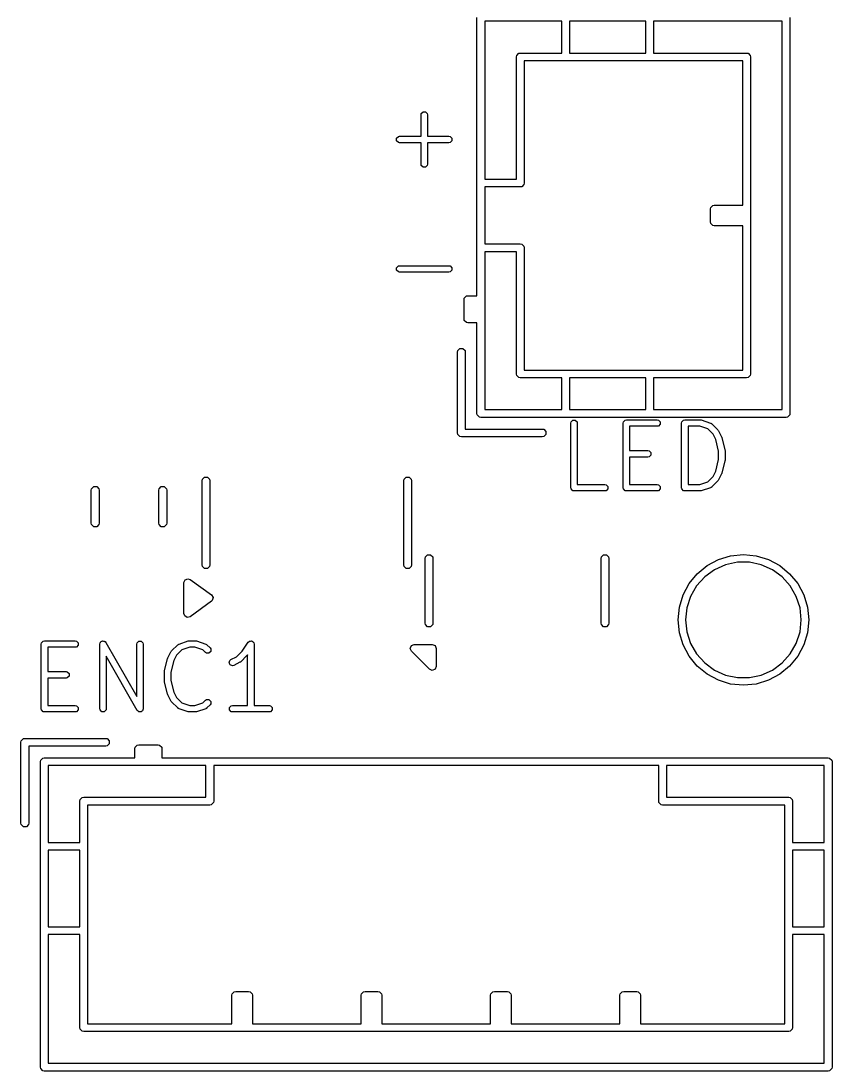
# Model space of a CAD drawing. Extents: x 124.3 to 206.9, y -106.4 to -79.3.
# Drawn here: x 124.33 to 136.87, y -105.72 to -89.5 of the extents above; entities that cross this region are included whole.
import ezdxf

# ---------------------------------------------------------------- set-up
doc = ezdxf.new("R2010")
doc.units = 0
doc.layers.add('BLACK', color=7, linetype='CONTINUOUS')

msp = doc.modelspace()

# ---------------------------------------------------------------- linework, layer by layer
at = {"layer": 'BLACK', "linetype": 'CONTINUOUS'}
for p, q in [((131.38, -93.74), (131.38, -89.44)), ((131.5, -89.5), (131.5, -91.94)), ((132.69, -89.5), (131.5, -89.5)), ((132.69, -89.99), (132.69, -89.5)), ((132.81, -89.5), (132.81, -89.99)), ((133.99, -89.5), (132.81, -89.5)), ((133.99, -89.99), (133.99, -89.5)), ((134.11, -89.5), (134.11, -89.99)), ((136.1, -89.5), (134.11, -89.5)), ((136.1, -95.5), (136.1, -89.5)), ((136.22, -89.44), (136.22, -95.56)), ((131.99, -90.05), (131.994567, -90.027039)), ((131.994567, -90.027039), (132.027039, -89.994567)), ((132.027039, -89.994567), (132.05, -89.99)), ((132.05, -89.99), (132.69, -89.99)), ((132.81, -89.99), (133.99, -89.99)), ((134.11, -89.99), (135.55, -89.99)), ((135.55, -89.99), (135.572961, -89.994567)), ((135.572961, -89.994567), (135.605433, -90.027039)), ((135.605433, -90.027039), (135.61, -90.05)), ((131.99, -91.94), (131.99, -90.05)), ((132.11, -90.11), (132.11, -92)), ((135.49, -90.11), (132.11, -90.11)), ((135.49, -92.34), (135.49, -90.11)), ((135.61, -90.05), (135.61, -94.95)), ((130.515163, -90.945514), (130.518969, -90.92638)), ((130.515163, -91.276466), (130.515163, -90.945514)), ((130.518969, -90.92638), (130.546029, -90.89932)), ((130.546029, -90.89932), (130.584297, -90.89932)), ((130.584297, -90.89932), (130.611357, -90.92638)), ((130.611357, -90.92638), (130.615163, -90.945514)), ((130.615163, -90.945514), (130.615163, -91.276466)), ((130.138017, -91.307332), (130.165077, -91.280272)), ((130.138017, -91.3456), (130.138017, -91.307332)), ((130.165077, -91.280272), (130.184211, -91.276466)), ((130.184211, -91.276466), (130.515163, -91.276466)), ((130.615163, -91.276466), (130.946116, -91.276466)), ((130.946116, -91.276466), (130.96525, -91.280272)), ((130.96525, -91.280272), (130.99231, -91.307332)), ((130.99231, -91.307332), (130.99231, -91.3456)), ((130.165077, -91.37266), (130.138017, -91.3456)), ((130.184211, -91.376466), (130.165077, -91.37266)), ((130.515163, -91.376466), (130.184211, -91.376466)), ((130.515163, -91.707419), (130.515163, -91.376466)), ((130.946116, -91.376466), (130.615163, -91.376466)), ((130.615163, -91.376466), (130.615163, -91.707419)), ((130.96525, -91.37266), (130.946116, -91.376466)), ((130.99231, -91.3456), (130.96525, -91.37266)), ((130.518969, -91.726553), (130.515163, -91.707419)), ((130.546029, -91.753613), (130.518969, -91.726553)), ((130.584297, -91.753613), (130.546029, -91.753613)), ((130.611357, -91.726553), (130.584297, -91.753613)), ((130.615163, -91.707419), (130.611357, -91.726553)), ((131.5, -91.94), (131.99, -91.94)), ((132.05, -92.06), (131.5, -92.06)), ((131.5, -92.06), (131.5, -92.94)), ((132.072961, -92.055433), (132.05, -92.06)), ((132.105433, -92.022961), (132.072961, -92.055433)), ((132.11, -92), (132.105433, -92.022961)), ((134.99, -92.4), (134.994567, -92.377039)), ((134.99, -92.6), (134.99, -92.4)), ((134.994567, -92.377039), (135.027039, -92.344567)), ((135.027039, -92.344567), (135.05, -92.34)), ((135.05, -92.34), (135.49, -92.34)), ((134.994567, -92.622961), (134.99, -92.6)), ((135.027039, -92.655433), (134.994567, -92.622961)), ((135.05, -92.66), (135.027039, -92.655433)), ((135.49, -92.66), (135.05, -92.66)), ((135.49, -94.89), (135.49, -92.66)), ((131.5, -92.94), (132.05, -92.94)), ((132.05, -92.94), (132.072961, -92.944567)), ((132.072961, -92.944567), (132.105433, -92.977039)), ((131.5, -93.06), (131.5, -95.5)), ((131.99, -93.06), (131.5, -93.06)), ((131.99, -94.95), (131.99, -93.06)), ((132.105433, -92.977039), (132.11, -93)), ((132.11, -93), (132.11, -94.89)), ((130.138017, -93.307332), (130.165077, -93.280272)), ((130.165077, -93.280272), (130.184211, -93.276466)), ((130.184211, -93.276466), (130.946116, -93.276466)), ((130.946116, -93.276466), (130.96525, -93.280272)), ((130.96525, -93.280272), (130.99231, -93.307332)), ((130.138017, -93.3456), (130.138017, -93.307332)), ((130.165077, -93.37266), (130.138017, -93.3456)), ((130.184211, -93.376466), (130.165077, -93.37266)), ((130.946116, -93.376466), (130.184211, -93.376466)), ((130.96525, -93.37266), (130.946116, -93.376466)), ((130.99231, -93.3456), (130.96525, -93.37266)), ((130.99231, -93.307332), (130.99231, -93.3456)), ((131.18, -93.8), (131.184567, -93.777039)), ((131.184567, -93.777039), (131.217039, -93.744567)), ((131.217039, -93.744567), (131.24, -93.74)), ((131.24, -93.74), (131.38, -93.74)), ((131.18, -94.1), (131.18, -93.8)), ((131.184567, -94.122961), (131.18, -94.1)), ((131.217039, -94.155433), (131.184567, -94.122961)), ((131.24, -94.16), (131.217039, -94.155433)), ((131.38, -94.16), (131.24, -94.16)), ((131.38, -95.56), (131.38, -94.16)), ((131.08, -94.61), (131.084567, -94.587039)), ((131.084567, -94.587039), (131.117039, -94.554567)), ((131.117039, -94.554567), (131.162961, -94.554567)), ((131.162961, -94.554567), (131.195433, -94.587039)), ((131.195433, -94.587039), (131.2, -94.61)), ((131.08, -95.86), (131.08, -94.61)), ((131.2, -94.61), (131.2, -95.8)), ((132.11, -94.89), (135.49, -94.89)), ((131.994567, -94.972961), (131.99, -94.95)), ((132.027039, -95.005433), (131.994567, -94.972961)), ((132.05, -95.01), (132.027039, -95.005433)), ((132.69, -95.01), (132.05, -95.01)), ((132.69, -95.5), (132.69, -95.01)), ((132.81, -95.01), (132.81, -95.5)), ((133.99, -95.01), (132.81, -95.01)), ((133.99, -95.5), (133.99, -95.01)), ((135.55, -95.01), (134.11, -95.01)), ((134.11, -95.01), (134.11, -95.5)), ((135.572961, -95.005433), (135.55, -95.01)), ((135.605433, -94.972961), (135.572961, -95.005433)), ((135.61, -94.95), (135.605433, -94.972961)), ((131.384567, -95.582961), (131.38, -95.56)), ((131.5, -95.5), (132.69, -95.5)), ((132.81, -95.5), (133.99, -95.5)), ((134.11, -95.5), (136.1, -95.5)), ((136.22, -95.56), (136.215433, -95.582961)), ((131.417039, -95.615433), (131.384567, -95.582961)), ((131.44, -95.62), (131.417039, -95.615433)), ((136.16, -95.62), (131.44, -95.62)), ((132.830952, -95.707419), (132.834758, -95.688285)), ((132.830952, -96.707419), (132.830952, -95.707419)), ((132.834758, -95.688285), (132.861818, -95.661225)), ((132.861818, -95.661225), (132.900086, -95.661225)), ((132.900086, -95.661225), (132.927146, -95.688285)), ((132.927146, -95.688285), (132.930952, -95.707419)), ((132.930952, -95.707419), (132.930952, -96.657419)), ((133.640476, -95.707419), (133.644282, -95.688285)), ((133.640476, -96.707419), (133.640476, -95.707419)), ((133.644282, -95.688285), (133.671342, -95.661225)), ((133.671342, -95.661225), (133.690476, -95.657419)), ((133.690476, -95.657419), (134.166666, -95.657419)), ((134.166666, -95.657419), (134.1858, -95.661225)), ((134.1858, -95.661225), (134.21286, -95.688285)), ((134.21286, -95.688285), (134.21286, -95.726553)), ((134.545238, -95.707419), (134.549044, -95.688285)), ((134.545238, -96.707419), (134.545238, -95.707419)), ((134.549044, -95.688285), (134.576104, -95.661225)), ((134.576104, -95.661225), (134.595238, -95.657419)), ((134.595238, -95.657419), (134.833333, -95.657419)), ((134.833333, -95.657419), (134.841195, -95.658982)), ((134.841195, -95.658982), (134.849144, -95.659985)), ((134.849144, -95.659985), (134.992001, -95.707604)), ((134.992001, -95.707604), (134.994176, -95.708844)), ((134.994176, -95.708844), (134.995324, -95.708844)), ((134.995324, -95.708844), (135.001988, -95.713297)), ((135.001988, -95.713297), (135.008949, -95.717265)), ((135.008949, -95.717265), (135.009462, -95.718291)), ((135.009462, -95.718291), (135.011545, -95.719683)), ((135.011545, -95.719683), (135.106783, -95.814921)), ((136.182961, -95.615433), (136.16, -95.62)), ((136.215433, -95.582961), (136.182961, -95.615433)), ((131.084567, -95.882961), (131.08, -95.86)), ((131.117039, -95.915433), (131.084567, -95.882961)), ((131.2, -95.8), (132.39, -95.8)), ((132.39, -95.8), (132.412961, -95.804567)), ((132.412961, -95.804567), (132.445433, -95.837039)), ((132.445433, -95.882961), (132.412961, -95.915433)), ((132.445433, -95.837039), (132.445433, -95.882961)), ((134.166666, -95.757419), (133.740476, -95.757419)), ((133.740476, -95.757419), (133.740476, -96.133609)), ((134.1858, -95.753613), (134.166666, -95.757419)), ((134.21286, -95.726553), (134.1858, -95.753613)), ((134.82522, -95.757419), (134.645238, -95.757419)), ((134.645238, -95.757419), (134.645238, -96.657419)), ((134.949181, -95.798739), (134.82522, -95.757419)), ((135.030334, -95.879892), (134.949181, -95.798739)), ((135.071871, -95.962966), (135.030334, -95.879892)), ((135.106783, -95.814921), (135.111233, -95.82158)), ((135.111233, -95.82158), (135.116149, -95.827915)), ((135.116149, -95.827915), (135.163768, -95.923153)), ((131.14, -95.92), (131.117039, -95.915433)), ((132.39, -95.92), (131.14, -95.92)), ((132.412961, -95.915433), (132.39, -95.92)), ((135.116666, -96.142145), (135.071871, -95.962966)), ((135.163768, -95.923153), (135.165214, -95.928434)), ((135.165214, -95.928434), (135.167554, -95.933387)), ((135.167554, -95.933387), (135.215173, -96.123863)), ((133.740476, -96.133609), (134.023809, -96.133609)), ((134.023809, -96.133609), (134.042943, -96.137415)), ((134.042943, -96.137415), (134.070003, -96.164475)), ((134.070003, -96.202743), (134.042943, -96.229803)), ((134.070003, -96.164475), (134.070003, -96.202743)), ((135.116666, -96.272692), (135.116666, -96.142145)), ((135.215173, -96.123863), (135.21547, -96.12998)), ((135.21547, -96.12998), (135.216666, -96.13599)), ((135.216666, -96.13599), (135.216666, -96.278847)), ((134.023809, -96.233609), (133.740476, -96.233609)), ((133.740476, -96.233609), (133.740476, -96.657419)), ((134.042943, -96.229803), (134.023809, -96.233609)), ((135.071871, -96.45187), (135.116666, -96.272692)), ((135.215173, -96.290974), (135.167554, -96.48145)), ((135.21547, -96.284856), (135.215173, -96.290974)), ((135.216666, -96.278847), (135.21547, -96.284856)), ((134.94918, -96.616098), (135.030334, -96.534944)), ((135.030334, -96.534944), (135.071871, -96.45187)), ((135.163768, -96.491684), (135.116149, -96.586922)), ((135.165214, -96.486402), (135.163768, -96.491684)), ((135.167554, -96.48145), (135.165214, -96.486402)), ((125.422067, -96.722315), (125.454539, -96.689843)), ((125.454539, -96.689843), (125.500461, -96.689843)), ((125.500461, -96.689843), (125.532933, -96.722315)), ((126.467067, -96.722315), (126.499539, -96.689843)), ((126.499539, -96.689843), (126.545461, -96.689843)), ((126.545461, -96.689843), (126.577933, -96.722315)), ((127.13, -96.6), (127.134567, -96.577039)), ((127.13, -97.25), (127.13, -96.6)), ((127.134567, -96.577039), (127.167039, -96.544567)), ((127.167039, -96.544567), (127.212961, -96.544567)), ((127.212961, -96.544567), (127.245433, -96.577039)), ((127.245433, -96.577039), (127.25, -96.6)), ((127.25, -96.6), (127.25, -97.25)), ((130.25, -96.6), (130.254567, -96.577039)), ((130.25, -97.25), (130.25, -96.6)), ((130.254567, -96.577039), (130.287039, -96.544567)), ((130.287039, -96.544567), (130.332961, -96.544567)), ((130.332961, -96.544567), (130.365433, -96.577039)), ((130.365433, -96.577039), (130.37, -96.6)), ((130.37, -96.6), (130.37, -97.25)), ((132.930952, -96.657419), (133.357142, -96.657419)), ((133.357142, -96.657419), (133.376276, -96.661225)), ((133.376276, -96.661225), (133.403336, -96.688285)), ((133.403336, -96.688285), (133.403336, -96.726553)), ((133.740476, -96.657419), (134.166666, -96.657419)), ((134.166666, -96.657419), (134.1858, -96.661225)), ((134.1858, -96.661225), (134.21286, -96.688285)), ((134.21286, -96.688285), (134.21286, -96.726553)), ((134.645238, -96.657419), (134.82522, -96.657419)), ((134.82522, -96.657419), (134.94918, -96.616098)), ((135.008949, -96.697573), (135.001995, -96.701536)), ((135.009461, -96.696547), (135.008949, -96.697573)), ((135.011546, -96.695155), (135.009461, -96.696547)), ((135.106784, -96.599916), (135.011546, -96.695155)), ((135.111237, -96.59325), (135.106784, -96.599916)), ((135.116149, -96.586922), (135.111237, -96.59325)), ((125.4175, -96.745276), (125.422067, -96.722315)), ((125.4175, -97.254724), (125.4175, -96.745276)), ((125.532933, -96.722315), (125.5375, -96.745276)), ((125.5375, -96.745276), (125.5375, -97.254724)), ((126.4625, -96.745276), (126.467067, -96.722315)), ((126.4625, -97.254724), (126.4625, -96.745276)), ((126.577933, -96.722315), (126.5825, -96.745276)), ((126.5825, -96.745276), (126.5825, -97.254724)), ((132.834758, -96.726553), (132.830952, -96.707419)), ((132.861818, -96.753613), (132.834758, -96.726553)), ((132.880952, -96.757419), (132.861818, -96.753613)), ((133.357142, -96.757419), (132.880952, -96.757419)), ((133.376276, -96.753613), (133.357142, -96.757419)), ((133.403336, -96.726553), (133.376276, -96.753613)), ((133.644282, -96.726553), (133.640476, -96.707419)), ((133.671342, -96.753613), (133.644282, -96.726553)), ((133.690476, -96.757419), (133.671342, -96.753613)), ((134.166666, -96.757419), (133.690476, -96.757419)), ((134.1858, -96.753613), (134.166666, -96.757419)), ((134.21286, -96.726553), (134.1858, -96.753613)), ((134.549044, -96.726553), (134.545238, -96.707419)), ((134.576104, -96.753613), (134.549044, -96.726553)), ((134.595238, -96.757419), (134.576104, -96.753613)), ((134.833333, -96.757419), (134.595238, -96.757419)), ((134.841195, -96.755855), (134.833333, -96.757419)), ((134.849144, -96.754853), (134.841195, -96.755855)), ((134.992001, -96.707234), (134.849144, -96.754853)), ((134.994176, -96.705994), (134.992001, -96.707234)), ((134.995325, -96.705994), (134.994176, -96.705994)), ((135.001995, -96.701536), (134.995325, -96.705994)), ((125.422067, -97.277685), (125.4175, -97.254724)), ((125.454539, -97.310157), (125.422067, -97.277685)), ((125.500461, -97.310157), (125.454539, -97.310157)), ((125.532933, -97.277685), (125.500461, -97.310157)), ((125.5375, -97.254724), (125.532933, -97.277685)), ((126.467067, -97.277685), (126.4625, -97.254724)), ((126.499539, -97.310157), (126.467067, -97.277685)), ((126.545461, -97.310157), (126.499539, -97.310157)), ((126.577933, -97.277685), (126.545461, -97.310157)), ((126.5825, -97.254724), (126.577933, -97.277685)), ((127.13, -97.9), (127.13, -97.25)), ((127.25, -97.25), (127.25, -97.9)), ((130.25, -97.9), (130.25, -97.25)), ((130.37, -97.25), (130.37, -97.9)), ((130.58, -97.8), (130.584567, -97.777039)), ((130.58, -98.8), (130.58, -97.8)), ((130.584567, -97.777039), (130.617039, -97.744567)), ((130.617039, -97.744567), (130.662961, -97.744567)), ((130.662961, -97.744567), (130.695433, -97.777039)), ((130.695433, -97.777039), (130.7, -97.8)), ((130.7, -97.8), (130.7, -98.8)), ((133.3, -97.8), (133.304567, -97.777039)), ((133.3, -98.8), (133.3, -97.8)), ((133.304567, -97.777039), (133.337039, -97.744567)), ((133.337039, -97.744567), (133.382961, -97.744567)), ((133.382961, -97.744567), (133.415433, -97.777039)), ((133.415433, -97.777039), (133.42, -97.8)), ((133.42, -97.8), (133.42, -98.8)), ((134.938874, -97.910216), (135.11349, -97.816882)), ((135.11349, -97.816882), (135.302959, -97.759407)), ((135.302959, -97.759407), (135.5, -97.74)), ((135.5, -97.74), (135.697041, -97.759407)), ((135.697041, -97.759407), (135.88651, -97.816882)), ((135.88651, -97.816882), (136.061126, -97.910216)), ((127.134567, -97.922961), (127.13, -97.9)), ((127.167039, -97.955433), (127.134567, -97.922961)), ((127.212961, -97.955433), (127.167039, -97.955433)), ((127.245433, -97.922961), (127.212961, -97.955433)), ((127.25, -97.9), (127.245433, -97.922961)), ((130.254567, -97.922961), (130.25, -97.9)), ((130.287039, -97.955433), (130.254567, -97.922961)), ((130.332961, -97.955433), (130.287039, -97.955433)), ((130.365433, -97.922961), (130.332961, -97.955433)), ((130.37, -97.9), (130.365433, -97.922961)), ((134.785822, -98.035822), (134.938874, -97.910216)), ((135.052549, -97.974992), (134.901194, -98.084958)), ((135.22346, -97.898898), (135.052549, -97.974992)), ((135.406457, -97.86), (135.22346, -97.898898)), ((135.593543, -97.86), (135.406457, -97.86)), ((135.77654, -97.898898), (135.593543, -97.86)), ((135.947451, -97.974992), (135.77654, -97.898898)), ((136.098806, -98.084958), (135.947451, -97.974992)), ((136.061126, -97.910216), (136.214178, -98.035822)), ((126.85, -98.1725), (126.867574, -98.130074)), ((126.867574, -98.130074), (126.91, -98.1125)), ((126.91, -98.1125), (126.94529, -98.123976)), ((126.94529, -98.123976), (127.27529, -98.363976)), ((134.660216, -98.188874), (134.785822, -98.035822)), ((134.901194, -98.084958), (134.776009, -98.22399)), ((136.223991, -98.22399), (136.098806, -98.084958)), ((136.214178, -98.035822), (136.339784, -98.188874)), ((126.85, -98.6525), (126.85, -98.1725)), ((134.566882, -98.36349), (134.660216, -98.188874)), ((134.776009, -98.22399), (134.682466, -98.386011)), ((136.317534, -98.386011), (136.223991, -98.22399)), ((136.339784, -98.188874), (136.433118, -98.36349)), ((127.27529, -98.461024), (126.94529, -98.701024)), ((127.27529, -98.363976), (127.299266, -98.403142)), ((127.288524, -98.44779), (127.27529, -98.461024)), ((127.299266, -98.403142), (127.288524, -98.44779)), ((134.509407, -98.552959), (134.566882, -98.36349)), ((134.682466, -98.386011), (134.624654, -98.563939)), ((136.375346, -98.563939), (136.317534, -98.386011)), ((136.433118, -98.36349), (136.490593, -98.552959)), ((134.49, -98.75), (134.509407, -98.552959)), ((134.624654, -98.563939), (134.605098, -98.75)), ((136.394902, -98.75), (136.375346, -98.563939)), ((136.490593, -98.552959), (136.51, -98.75)), ((126.861476, -98.68779), (126.85, -98.6525)), ((126.900642, -98.711766), (126.861476, -98.68779)), ((126.94529, -98.701024), (126.900642, -98.711766)), ((130.584567, -98.822961), (130.58, -98.8)), ((130.7, -98.8), (130.695433, -98.822961)), ((133.304567, -98.822961), (133.3, -98.8)), ((133.42, -98.8), (133.415433, -98.822961)), ((134.509407, -98.947041), (134.49, -98.75)), ((134.605098, -98.75), (134.624654, -98.936061)), ((136.375346, -98.936061), (136.394902, -98.75)), ((136.51, -98.75), (136.490593, -98.947041)), ((130.617039, -98.855433), (130.584567, -98.822961)), ((130.662961, -98.855433), (130.617039, -98.855433)), ((130.695433, -98.822961), (130.662961, -98.855433)), ((133.337039, -98.855433), (133.304567, -98.822961)), ((133.382961, -98.855433), (133.337039, -98.855433)), ((133.415433, -98.822961), (133.382961, -98.855433)), ((134.566882, -99.13651), (134.509407, -98.947041)), ((134.624654, -98.936061), (134.682466, -99.113989)), ((136.317534, -99.113989), (136.375346, -98.936061)), ((136.490593, -98.947041), (136.433118, -99.13651)), ((124.643884, -99.122419), (124.64769, -99.103285)), ((124.643884, -100.122419), (124.643884, -99.122419)), ((124.64769, -99.103285), (124.67475, -99.076225)), ((124.67475, -99.076225), (124.693884, -99.072419)), ((124.693884, -99.072419), (125.170074, -99.072419)), ((125.170074, -99.072419), (125.189208, -99.076225)), ((125.189208, -99.076225), (125.216268, -99.103285)), ((125.216268, -99.103285), (125.216268, -99.141553)), ((125.548646, -99.122419), (125.552452, -99.103285)), ((125.548646, -100.122419), (125.548646, -99.122419)), ((125.552452, -99.103285), (125.557306, -99.09843)), ((125.557306, -99.09843), (125.559114, -99.091804)), ((125.559114, -99.091804), (125.570358, -99.085378)), ((125.570358, -99.085378), (125.579512, -99.076225)), ((125.579512, -99.076225), (125.586378, -99.076225)), ((125.586378, -99.076225), (125.59234, -99.072818)), ((125.59234, -99.072818), (125.604833, -99.076225)), ((125.604833, -99.076225), (125.61778, -99.076225)), ((125.61778, -99.076225), (125.622634, -99.081079)), ((125.622634, -99.081079), (125.629261, -99.082887)), ((125.629261, -99.082887), (125.642058, -99.097612)), ((125.642058, -99.097612), (126.120074, -99.93414)), ((126.120074, -99.122419), (126.12388, -99.103285)), ((126.120074, -99.93414), (126.120074, -99.122419)), ((126.12388, -99.103285), (126.15094, -99.076225)), ((126.15094, -99.076225), (126.189208, -99.076225)), ((126.189208, -99.076225), (126.216268, -99.103285)), ((126.216268, -99.103285), (126.220074, -99.122419)), ((126.220074, -99.122419), (126.220074, -100.122419)), ((126.755848, -99.133292), (126.756362, -99.132265)), ((126.756362, -99.132265), (126.763327, -99.128294)), ((126.763327, -99.128294), (126.769988, -99.123844)), ((126.769988, -99.123844), (126.771136, -99.123844)), ((126.771136, -99.123844), (126.773311, -99.122604)), ((126.773311, -99.122604), (126.916167, -99.074985)), ((126.916167, -99.074985), (126.924117, -99.073982)), ((126.924117, -99.073982), (126.931979, -99.072419)), ((126.931979, -99.072419), (127.027217, -99.072419)), ((127.027217, -99.072419), (127.035079, -99.073982)), ((127.035079, -99.073982), (127.043028, -99.074985)), ((127.043028, -99.074985), (127.185885, -99.122604)), ((127.185885, -99.122604), (127.18806, -99.123844)), ((127.18806, -99.123844), (127.189208, -99.123844)), ((127.189208, -99.123844), (127.195872, -99.128297)), ((127.195872, -99.128297), (127.202833, -99.132265)), ((127.202833, -99.132265), (127.203346, -99.133291)), ((127.750263, -99.233424), (127.842758, -99.094684)), ((127.842758, -99.094684), (127.856538, -99.080875)), ((127.856538, -99.080875), (127.861585, -99.079865)), ((127.861585, -99.079865), (127.865226, -99.076225)), ((127.865226, -99.076225), (127.879786, -99.076225)), ((127.879786, -99.076225), (127.894064, -99.073369)), ((127.894064, -99.073369), (127.898348, -99.076225)), ((127.898348, -99.076225), (127.903494, -99.076225)), ((127.903494, -99.076225), (127.913788, -99.086519)), ((127.913788, -99.086519), (127.925904, -99.094597)), ((127.925904, -99.094597), (127.926913, -99.099644)), ((127.926913, -99.099644), (127.930554, -99.103285)), ((127.930554, -99.103285), (127.93436, -99.122419)), ((127.93436, -99.122419), (127.93436, -100.072419)), ((130.367574, -99.147574), (130.41, -99.13)), ((130.41, -99.13), (130.69, -99.13)), ((130.69, -99.13), (130.732426, -99.147574)), ((134.682466, -99.113989), (134.776009, -99.27601)), ((136.223991, -99.27601), (136.317534, -99.113989)), ((125.170074, -99.172419), (124.743884, -99.172419)), ((124.743884, -99.172419), (124.743884, -99.548609)), ((125.189208, -99.168613), (125.170074, -99.172419)), ((125.216268, -99.141553), (125.189208, -99.168613)), ((126.601544, -99.338153), (126.649162, -99.242916)), ((126.649162, -99.242916), (126.654077, -99.236582)), ((126.654077, -99.236582), (126.658529, -99.229921)), ((126.658529, -99.229921), (126.753767, -99.134683)), ((126.734977, -99.294893), (126.693441, -99.377965)), ((126.81613, -99.213739), (126.734977, -99.294893)), ((126.753767, -99.134683), (126.755848, -99.133292)), ((126.940092, -99.172419), (126.81613, -99.213739)), ((127.019104, -99.172419), (126.940092, -99.172419)), ((127.143065, -99.213739), (127.019104, -99.172419)), ((127.182337, -99.253012), (127.143065, -99.213739)), ((127.198558, -99.263851), (127.182337, -99.253012)), ((127.236827, -99.263851), (127.198558, -99.263851)), ((127.203346, -99.133291), (127.205429, -99.134683)), ((127.205429, -99.134683), (127.253048, -99.182301)), ((127.263887, -99.236791), (127.236827, -99.263851)), ((127.253048, -99.182301), (127.263887, -99.198522)), ((127.263887, -99.198522), (127.263887, -99.236791)), ((127.664267, -99.319421), (127.750263, -99.233424)), ((127.830725, -99.293011), (127.827225, -99.296517)), ((127.83436, -99.287558), (127.830725, -99.293011)), ((127.83436, -100.072419), (127.83436, -99.287558)), ((130.35, -99.19), (130.367574, -99.147574)), ((130.367574, -99.232426), (130.35, -99.19)), ((130.647574, -99.512426), (130.367574, -99.232426)), ((130.732426, -99.147574), (130.75, -99.19)), ((130.75, -99.19), (130.75, -99.47)), ((134.660216, -99.311126), (134.566882, -99.13651)), ((134.776009, -99.27601), (134.901194, -99.415042)), ((136.098806, -99.415042), (136.223991, -99.27601)), ((136.433118, -99.13651), (136.339784, -99.311126)), ((126.126662, -100.147226), (125.648646, -99.310697)), ((125.648646, -99.310697), (125.648646, -100.122419)), ((126.550139, -99.538863), (126.597758, -99.348387)), ((126.597758, -99.348387), (126.600097, -99.343434)), ((126.600097, -99.343434), (126.601544, -99.338153)), ((126.693441, -99.377965), (126.648646, -99.557145)), ((127.548772, -99.411678), (127.560873, -99.375373)), ((127.565886, -99.445906), (127.548772, -99.411678)), ((127.560873, -99.375373), (127.576285, -99.363412)), ((127.602191, -99.458007), (127.565886, -99.445906)), ((127.576285, -99.363412), (127.664267, -99.319421)), ((127.621007, -99.452854), (127.602191, -99.458007)), ((127.716244, -99.405236), (127.621007, -99.452854)), ((127.722577, -99.40032), (127.716244, -99.405236)), ((127.729239, -99.395869), (127.722577, -99.40032)), ((127.824477, -99.300631), (127.729239, -99.395869)), ((127.827225, -99.296517), (127.824477, -99.300631)), ((134.785822, -99.464178), (134.660216, -99.311126)), ((134.901194, -99.415042), (135.052549, -99.525008)), ((135.947451, -99.525008), (136.098806, -99.415042)), ((136.339784, -99.311126), (136.214178, -99.464178)), ((124.743884, -99.548609), (125.027217, -99.548609)), ((125.027217, -99.548609), (125.046351, -99.552415)), ((125.046351, -99.552415), (125.073411, -99.579475)), ((125.073411, -99.617743), (125.046351, -99.644803)), ((125.073411, -99.579475), (125.073411, -99.617743)), ((126.548646, -99.55099), (126.549841, -99.54498)), ((126.548646, -99.693847), (126.548646, -99.55099)), ((126.549841, -99.54498), (126.550139, -99.538863)), ((126.648646, -99.557145), (126.648646, -99.687692)), ((130.69, -99.53), (130.647574, -99.512426)), ((130.732426, -99.512426), (130.69, -99.53)), ((130.75, -99.47), (130.732426, -99.512426)), ((134.938874, -99.589784), (134.785822, -99.464178)), ((135.11349, -99.683118), (134.938874, -99.589784)), ((135.052549, -99.525008), (135.22346, -99.601102)), ((135.22346, -99.601102), (135.406457, -99.64)), ((135.593543, -99.64), (135.77654, -99.601102)), ((135.77654, -99.601102), (135.947451, -99.525008)), ((136.061126, -99.589784), (135.88651, -99.683118)), ((136.214178, -99.464178), (136.061126, -99.589784)), ((125.027217, -99.648609), (124.743884, -99.648609)), ((124.743884, -99.648609), (124.743884, -100.072419)), ((125.046351, -99.644803), (125.027217, -99.648609)), ((126.549841, -99.699856), (126.548646, -99.693847)), ((126.550139, -99.705974), (126.549841, -99.699856)), ((126.597758, -99.89645), (126.550139, -99.705974)), ((126.648646, -99.687692), (126.693441, -99.866872)), ((135.302959, -99.740593), (135.11349, -99.683118)), ((135.5, -99.76), (135.302959, -99.740593)), ((135.406457, -99.64), (135.593543, -99.64)), ((135.697041, -99.740593), (135.5, -99.76)), ((135.88651, -99.683118), (135.697041, -99.740593)), ((126.600097, -99.901402), (126.597758, -99.89645)), ((126.601544, -99.906684), (126.600097, -99.901402)), ((126.649162, -100.001921), (126.601544, -99.906684)), ((126.693441, -99.866872), (126.734976, -99.949942)), ((124.743884, -100.072419), (125.170074, -100.072419)), ((125.170074, -100.072419), (125.189208, -100.076225)), ((125.189208, -100.076225), (125.216268, -100.103285)), ((125.216268, -100.103285), (125.216268, -100.141553)), ((126.654073, -100.008249), (126.649162, -100.001921)), ((126.658528, -100.014916), (126.654073, -100.008249)), ((126.753767, -100.110155), (126.658528, -100.014916)), ((126.734976, -99.949942), (126.816132, -100.031099)), ((126.816132, -100.031099), (126.940092, -100.072419)), ((126.940092, -100.072419), (127.019104, -100.072419)), ((127.019104, -100.072419), (127.143064, -100.031098)), ((127.143064, -100.031098), (127.182337, -99.991825)), ((127.182337, -99.991825), (127.198558, -99.980986)), ((127.198558, -99.980986), (127.236827, -99.980986)), ((127.253049, -100.062535), (127.20543, -100.110155)), ((127.236827, -99.980986), (127.263887, -100.008045)), ((127.263887, -100.046314), (127.253049, -100.062535)), ((127.263887, -100.008045), (127.263887, -100.046314)), ((127.552452, -100.103285), (127.579512, -100.076225)), ((127.552452, -100.141553), (127.552452, -100.103285)), ((127.579512, -100.076225), (127.598646, -100.072419)), ((127.598646, -100.072419), (127.83436, -100.072419)), ((127.93436, -100.072419), (128.170074, -100.072419)), ((128.170074, -100.072419), (128.189208, -100.076225)), ((128.189208, -100.076225), (128.216268, -100.103285)), ((128.216268, -100.103285), (128.216268, -100.141553)), ((124.64769, -100.141553), (124.643884, -100.122419)), ((124.67475, -100.168613), (124.64769, -100.141553)), ((124.693884, -100.172419), (124.67475, -100.168613)), ((125.170074, -100.172419), (124.693884, -100.172419)), ((125.189208, -100.168613), (125.170074, -100.172419)), ((125.216268, -100.141553), (125.189208, -100.168613)), ((125.552452, -100.141553), (125.548646, -100.122419)), ((125.579512, -100.168613), (125.552452, -100.141553)), ((125.61778, -100.168613), (125.579512, -100.168613)), ((125.64484, -100.141553), (125.61778, -100.168613)), ((125.648646, -100.122419), (125.64484, -100.141553)), ((126.13946, -100.161951), (126.126662, -100.147226)), ((126.146084, -100.163757), (126.13946, -100.161951)), ((126.15094, -100.168613), (126.146084, -100.163757)), ((126.163888, -100.168613), (126.15094, -100.168613)), ((126.17638, -100.17202), (126.163888, -100.168613)), ((126.182342, -100.168613), (126.17638, -100.17202)), ((126.189208, -100.168613), (126.182342, -100.168613)), ((126.198361, -100.159459), (126.189208, -100.168613)), ((126.209606, -100.153034), (126.198361, -100.159459)), ((126.211413, -100.146407), (126.209606, -100.153034)), ((126.216268, -100.141553), (126.211413, -100.146407)), ((126.220074, -100.122419), (126.216268, -100.141553)), ((126.755848, -100.111545), (126.753767, -100.110155)), ((126.756362, -100.112573), (126.755848, -100.111545)), ((126.763327, -100.116543), (126.756362, -100.112573)), ((126.769988, -100.120994), (126.763327, -100.116543)), ((126.771136, -100.120994), (126.769988, -100.120994)), ((126.773311, -100.122234), (126.771136, -100.120994)), ((126.916167, -100.169853), (126.773311, -100.122234)), ((126.924117, -100.170855), (126.916167, -100.169853)), ((126.931979, -100.172419), (126.924117, -100.170855)), ((127.027217, -100.172419), (126.931979, -100.172419)), ((127.035079, -100.170855), (127.027217, -100.172419)), ((127.043028, -100.169853), (127.035079, -100.170855)), ((127.185885, -100.122234), (127.043028, -100.169853)), ((127.18806, -100.120994), (127.185885, -100.122234)), ((127.189209, -100.120994), (127.18806, -100.120994)), ((127.195879, -100.116536), (127.189209, -100.120994)), ((127.202833, -100.112573), (127.195879, -100.116536)), ((127.203345, -100.111547), (127.202833, -100.112573)), ((127.20543, -100.110155), (127.203345, -100.111547)), ((127.579512, -100.168613), (127.552452, -100.141553)), ((127.598646, -100.172419), (127.579512, -100.168613)), ((128.170074, -100.172419), (127.598646, -100.172419)), ((128.189208, -100.168613), (128.170074, -100.172419)), ((128.216268, -100.141553), (128.189208, -100.168613)), ((124.334567, -100.617039), (124.367039, -100.584567)), ((124.367039, -100.584567), (124.39, -100.58)), ((124.39, -100.58), (125.64, -100.58)), ((125.64, -100.58), (125.662961, -100.584567)), ((125.662961, -100.584567), (125.695433, -100.617039)), ((124.33, -100.64), (124.334567, -100.617039)), ((124.33, -101.89), (124.33, -100.64)), ((125.64, -100.7), (124.45, -100.7)), ((124.45, -100.7), (124.45, -101.89)), ((125.662961, -100.695433), (125.64, -100.7)), ((125.695433, -100.662961), (125.662961, -100.695433)), ((125.695433, -100.617039), (125.695433, -100.662961)), ((126.09, -100.74), (126.094567, -100.717039)), ((126.09, -100.88), (126.09, -100.74)), ((126.094567, -100.717039), (126.127039, -100.684567)), ((126.127039, -100.684567), (126.15, -100.68)), ((126.15, -100.68), (126.45, -100.68)), ((126.45, -100.68), (126.472961, -100.684567)), ((126.472961, -100.684567), (126.505433, -100.717039)), ((126.505433, -100.717039), (126.51, -100.74)), ((126.51, -100.74), (126.51, -100.88)), ((124.63, -100.94), (124.634567, -100.917039)), ((124.634567, -100.917039), (124.667039, -100.884567)), ((124.667039, -100.884567), (124.69, -100.88)), ((124.69, -100.88), (126.09, -100.88)), ((126.51, -100.88), (136.81, -100.88)), ((136.81, -100.88), (136.832961, -100.884567)), ((136.832961, -100.884567), (136.865433, -100.917039)), ((136.865433, -100.917039), (136.87, -100.94)), ((124.63, -105.66), (124.63, -100.94)), ((124.75, -101), (124.75, -102.19)), ((127.19, -101), (124.75, -101)), ((127.19, -101.49), (127.19, -101)), ((127.31, -101), (127.31, -101.55)), ((134.19, -101), (127.31, -101)), ((134.19, -101.55), (134.19, -101)), ((134.31, -101), (134.31, -101.49)), ((136.75, -101), (134.31, -101)), ((136.75, -102.19), (136.75, -101)), ((136.87, -100.94), (136.87, -105.66)), ((125.24, -101.55), (125.244567, -101.527039)), ((125.24, -102.19), (125.24, -101.55)), ((125.244567, -101.527039), (125.277039, -101.494567)), ((125.277039, -101.494567), (125.3, -101.49)), ((125.3, -101.49), (127.19, -101.49)), ((127.31, -101.55), (127.305433, -101.572961)), ((134.194567, -101.572961), (134.19, -101.55)), ((134.31, -101.49), (136.2, -101.49)), ((136.2, -101.49), (136.222961, -101.494567)), ((136.222961, -101.494567), (136.255433, -101.527039)), ((136.255433, -101.527039), (136.26, -101.55)), ((136.26, -101.55), (136.26, -102.19)), ((127.25, -101.61), (125.36, -101.61)), ((125.36, -101.61), (125.36, -104.99)), ((127.272961, -101.605433), (127.25, -101.61)), ((127.305433, -101.572961), (127.272961, -101.605433)), ((134.227039, -101.605433), (134.194567, -101.572961)), ((134.25, -101.61), (134.227039, -101.605433)), ((136.14, -101.61), (134.25, -101.61)), ((136.14, -104.99), (136.14, -101.61)), ((124.334567, -101.912961), (124.33, -101.89)), ((124.45, -101.89), (124.445433, -101.912961)), ((124.367039, -101.945433), (124.334567, -101.912961)), ((124.412961, -101.945433), (124.367039, -101.945433)), ((124.445433, -101.912961), (124.412961, -101.945433)), ((124.75, -102.19), (125.24, -102.19)), ((136.26, -102.19), (136.75, -102.19)), ((124.75, -102.31), (124.75, -103.49)), ((125.24, -102.31), (124.75, -102.31)), ((125.24, -103.49), (125.24, -102.31)), ((136.26, -102.31), (136.26, -103.49)), ((136.75, -102.31), (136.26, -102.31)), ((136.75, -103.49), (136.75, -102.31)), ((124.75, -103.49), (125.24, -103.49)), ((136.26, -103.49), (136.75, -103.49)), ((124.75, -103.61), (124.75, -105.6)), ((125.24, -103.61), (124.75, -103.61)), ((125.24, -105.05), (125.24, -103.61)), ((136.75, -103.61), (136.26, -103.61)), ((136.26, -103.61), (136.26, -105.05)), ((136.75, -105.6), (136.75, -103.61)), ((127.59, -104.55), (127.594567, -104.527039)), ((127.59, -104.99), (127.59, -104.55)), ((127.594567, -104.527039), (127.627039, -104.494567)), ((127.627039, -104.494567), (127.65, -104.49)), ((127.65, -104.49), (127.85, -104.49)), ((127.85, -104.49), (127.872961, -104.494567)), ((127.872961, -104.494567), (127.905433, -104.527039)), ((127.905433, -104.527039), (127.91, -104.55)), ((127.91, -104.55), (127.91, -104.99)), ((129.59, -104.55), (129.594567, -104.527039)), ((129.59, -104.99), (129.59, -104.55)), ((129.594567, -104.527039), (129.627039, -104.494567)), ((129.627039, -104.494567), (129.65, -104.49)), ((129.65, -104.49), (129.85, -104.49)), ((129.85, -104.49), (129.872961, -104.494567)), ((129.872961, -104.494567), (129.905433, -104.527039)), ((129.905433, -104.527039), (129.91, -104.55)), ((129.91, -104.55), (129.91, -104.99)), ((131.59, -104.55), (131.594567, -104.527039)), ((131.59, -104.99), (131.59, -104.55)), ((131.594567, -104.527039), (131.627039, -104.494567)), ((131.627039, -104.494567), (131.65, -104.49)), ((131.65, -104.49), (131.85, -104.49)), ((131.85, -104.49), (131.872961, -104.494567)), ((131.872961, -104.494567), (131.905433, -104.527039)), ((131.905433, -104.527039), (131.91, -104.55)), ((131.91, -104.55), (131.91, -104.99)), ((133.59, -104.55), (133.594567, -104.527039)), ((133.59, -104.99), (133.59, -104.55)), ((133.594567, -104.527039), (133.627039, -104.494567)), ((133.627039, -104.494567), (133.65, -104.49)), ((133.65, -104.49), (133.85, -104.49)), ((133.85, -104.49), (133.872961, -104.494567)), ((133.872961, -104.494567), (133.905433, -104.527039)), ((133.905433, -104.527039), (133.91, -104.55)), ((133.91, -104.55), (133.91, -104.99)), ((125.244567, -105.072961), (125.24, -105.05)), ((125.277039, -105.105433), (125.244567, -105.072961)), ((125.3, -105.11), (125.277039, -105.105433)), ((136.2, -105.11), (125.3, -105.11)), ((125.36, -104.99), (127.59, -104.99)), ((127.91, -104.99), (129.59, -104.99)), ((129.91, -104.99), (131.59, -104.99)), ((131.91, -104.99), (133.59, -104.99)), ((133.91, -104.99), (136.14, -104.99)), ((136.222961, -105.105433), (136.2, -105.11)), ((136.255433, -105.072961), (136.222961, -105.105433)), ((136.26, -105.05), (136.255433, -105.072961)), ((124.75, -105.6), (136.75, -105.6)), ((124.634567, -105.682961), (124.63, -105.66)), ((124.667039, -105.715433), (124.634567, -105.682961)), ((124.69, -105.72), (124.667039, -105.715433)), ((136.81, -105.72), (124.69, -105.72)), ((136.832961, -105.715433), (136.81, -105.72)), ((136.865433, -105.682961), (136.832961, -105.715433)), ((136.87, -105.66), (136.865433, -105.682961))]:
    msp.add_line(p, q, dxfattribs=at)

doc.saveas('drawing.dxf')
